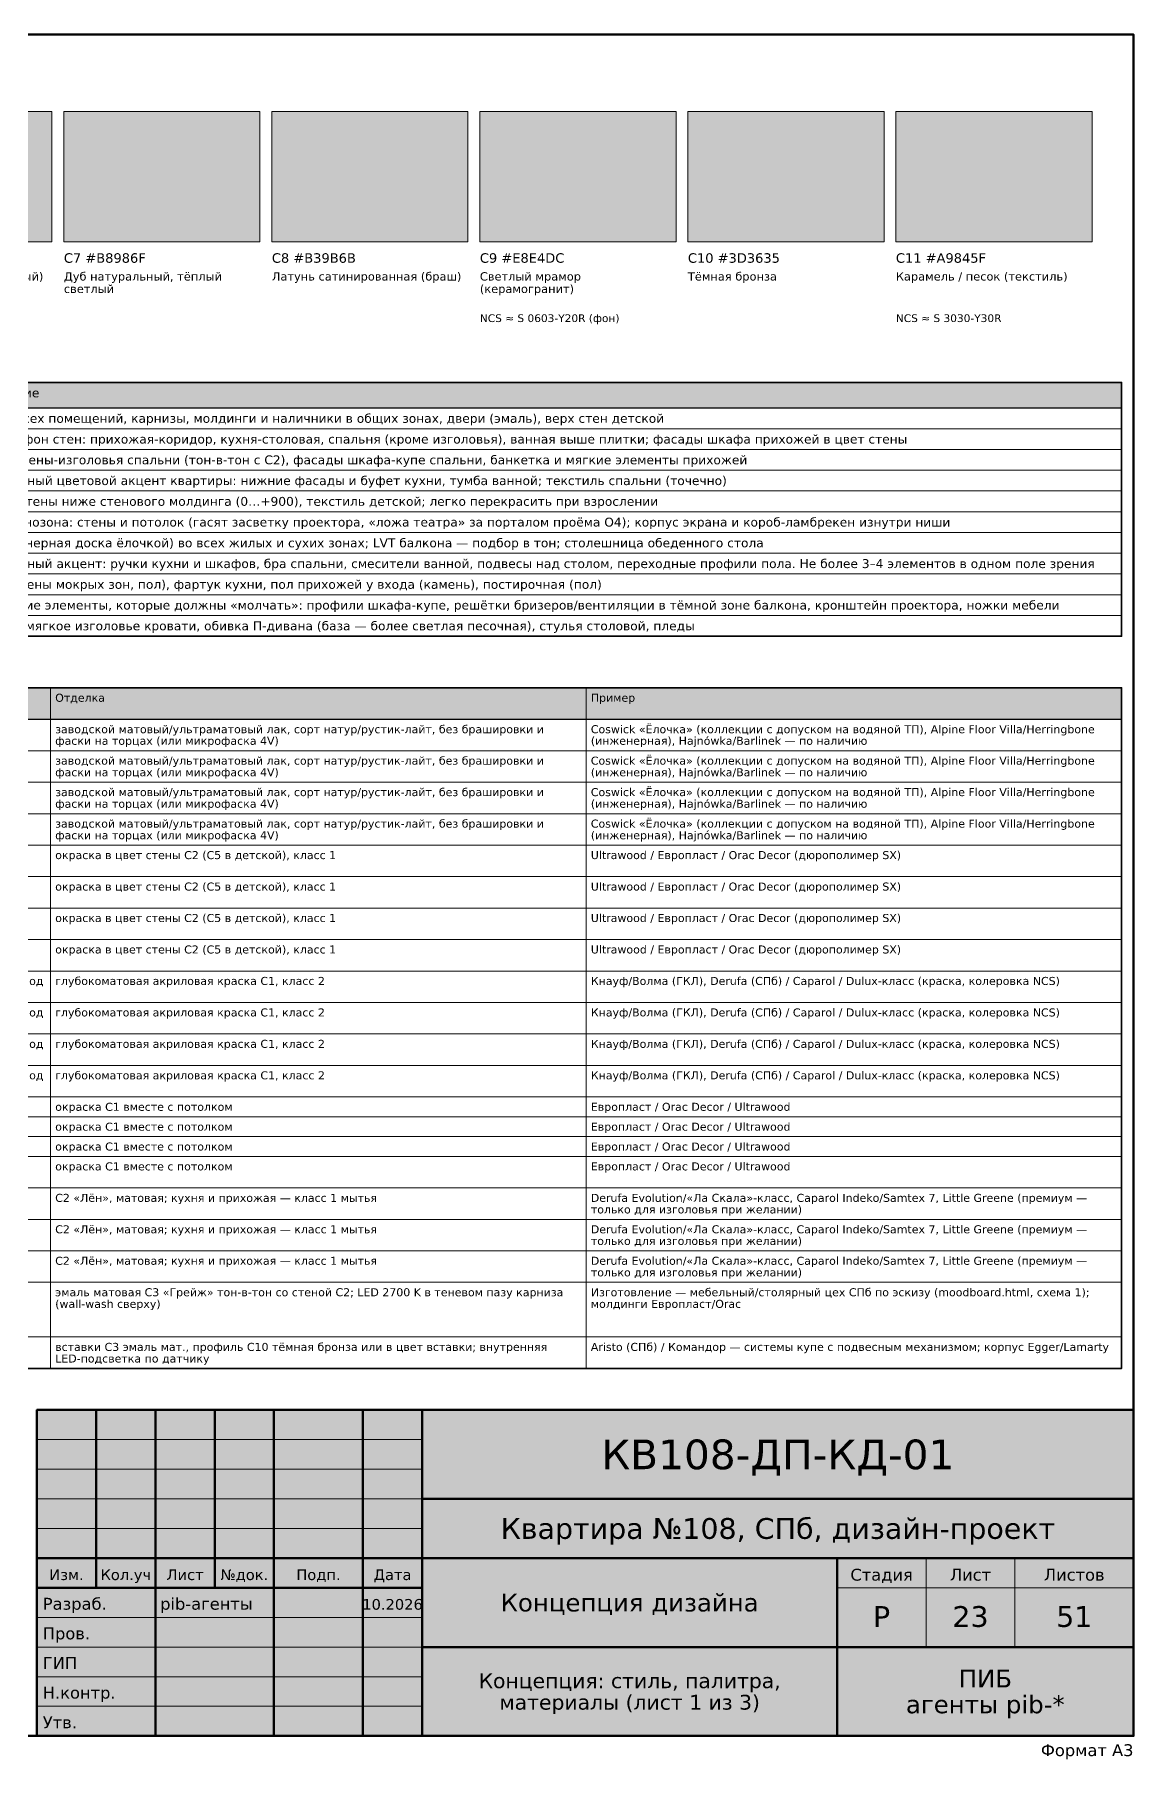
# Model space of a CAD drawing. Header units: millimetres. Extents: x 20 to 415, y 1 to 292.
# Drawn here: x 229.6 to 415, y 1 to 292 of the extents above; entities that cross this region are included whole.
import ezdxf
from ezdxf.enums import TextEntityAlignment as Align

# ---------------------------------------------------------------- set-up
doc = ezdxf.new("R2010")
doc.units = ezdxf.units.MM
doc.layers.add('FRAME', color=7, linetype='CONTINUOUS')
doc.layers.add('TEXT', color=7, linetype='CONTINUOUS')
doc.styles.add('GOST', font='DejaVuSans.ttf')

msp = doc.modelspace()

# ---------------------------------------------------------------- hatches: boundary and pattern name
at = {"layer": 'FRAME', "true_color": 0xffffff}
h = msp.add_hatch(color=7, dxfattribs=at)
h.dxf.hatch_style = 1
h.paths.add_polyline_path([(230, 5), (415, 5), (415, 60), (230, 60)])
at = {"layer": 'TEXT', "true_color": 0x4f4e46}
h = msp.add_hatch(color=7, dxfattribs=at)
h.dxf.hatch_style = 1
h.paths.add_polyline_path([(199.45, 257), (232.55, 257), (232.55, 279), (199.45, 279)])
at = {"layer": 'TEXT', "true_color": 0xb8986f}
h = msp.add_hatch(color=7, dxfattribs=at)
h.dxf.hatch_style = 1
h.paths.add_polyline_path([(234.55, 257), (267.64, 257), (267.64, 279), (234.55, 279)])
at = {"layer": 'TEXT', "true_color": 0xb39b6b}
h = msp.add_hatch(color=7, dxfattribs=at)
h.dxf.hatch_style = 1
h.paths.add_polyline_path([(269.64, 257), (302.73, 257), (302.73, 279), (269.64, 279)])
at = {"layer": 'TEXT', "true_color": 0xe8e4dc}
h = msp.add_hatch(color=7, dxfattribs=at)
h.dxf.hatch_style = 1
h.paths.add_polyline_path([(304.73, 257), (337.82, 257), (337.82, 279), (304.73, 279)])
at = {"layer": 'TEXT', "true_color": 0x3d3635}
h = msp.add_hatch(color=7, dxfattribs=at)
h.dxf.hatch_style = 1
h.paths.add_polyline_path([(339.82, 257), (372.91, 257), (372.91, 279), (339.82, 279)])
at = {"layer": 'TEXT', "true_color": 0xa9845f}
h = msp.add_hatch(color=7, dxfattribs=at)
h.dxf.hatch_style = 1
h.paths.add_polyline_path([(374.91, 257), (408, 257), (408, 279), (374.91, 279)])
at = {"layer": 'TEXT', "true_color": 0xe6e6e6}
h = msp.add_hatch(color=7, dxfattribs=at)
h.dxf.hatch_style = 1
h.paths.add_polyline_path([(22, 229), (413, 229), (413, 233.3), (22, 233.3)])
h = msp.add_hatch(color=7, dxfattribs=at)
h.dxf.hatch_style = 1
h.paths.add_polyline_path([(22, 176.49), (413, 176.49), (413, 181.8), (22, 181.8)])

# ---------------------------------------------------------------- linework, layer by layer
at = {"layer": 'FRAME', "color": 7, "lineweight": 50}
for points in [[(20, 5), (415, 5), (415, 292), (20, 292)], [(230, 5), (415, 5), (415, 60), (230, 60)]]:
    msp.add_lwpolyline(points, close=True, dxfattribs=at)
for points in [[(240, 30), (240, 60)], [(250, 5), (250, 60)], [(260, 30), (260, 60)], [(270, 5), (270, 60)], [(285, 5), (285, 60)], [(295, 5), (295, 60)], [(295, 45), (415, 45)], [(230, 35), (295, 35)], [(295, 35), (415, 35)], [(365, 5), (365, 35)], [(230, 30), (295, 30)], [(295, 20), (415, 20)]]:
    msp.add_lwpolyline(points, dxfattribs=at)
at = {"layer": 'FRAME', "color": 7, "lineweight": 20}
for points in [[(230, 55), (295, 55)], [(230, 50), (295, 50)], [(230, 45), (295, 45)], [(230, 40), (295, 40)], [(380, 20), (380, 35)], [(395, 20), (395, 35)], [(365, 30), (415, 30)], [(230, 25), (295, 25)], [(230, 20), (295, 20)], [(230, 15), (295, 15)], [(230, 10), (295, 10)]]:
    msp.add_lwpolyline(points, dxfattribs=at)
at = {"layer": 'TEXT', "color": 7, "lineweight": 20}
for points in [[(199.45, 257), (232.55, 257), (232.55, 279), (199.45, 279)], [(234.55, 257), (267.64, 257), (267.64, 279), (234.55, 279)], [(269.64, 257), (302.73, 257), (302.73, 279), (269.64, 279)], [(304.73, 257), (337.82, 257), (337.82, 279), (304.73, 279)], [(339.82, 257), (372.91, 257), (372.91, 279), (339.82, 279)], [(374.91, 257), (408, 257), (408, 279), (374.91, 279)]]:
    msp.add_lwpolyline(points, close=True, dxfattribs=at)
at = {"layer": 'TEXT', "color": 7, "lineweight": 25}
for points in [[(22, 229), (413, 229), (413, 233.3), (22, 233.3)], [(22, 176.49), (413, 176.49), (413, 181.8), (22, 181.8)]]:
    msp.add_lwpolyline(points, close=True, dxfattribs=at)
at = {"layer": 'TEXT', "color": 7, "lineweight": 35}
for points in [[(22, 190.5), (413, 190.5), (413, 233.3), (22, 233.3)], [(22, 66.99), (413, 66.99), (413, 181.8), (22, 181.8)]]:
    msp.add_lwpolyline(points, close=True, dxfattribs=at)
at = {"layer": 'TEXT', "color": 7, "lineweight": 15}
for points in [[(413, 233.3), (413, 229)], [(413, 229), (413, 225.5)], [(413, 225.5), (413, 222)], [(413, 222), (413, 218.5)], [(413, 218.5), (413, 215)], [(413, 215), (413, 211.5)], [(413, 211.5), (413, 208)], [(413, 208), (413, 204.5)], [(413, 204.5), (413, 201)], [(413, 201), (413, 197.5)], [(413, 197.5), (413, 194)], [(413, 194), (413, 190.5)], [(232.29, 181.8), (232.29, 176.49)], [(322.65, 181.8), (322.65, 176.49)], [(413, 181.8), (413, 176.49)], [(232.29, 176.49), (232.29, 171.19)], [(322.65, 176.49), (322.65, 171.19)], [(413, 176.49), (413, 171.19)], [(232.29, 171.19), (232.29, 165.88)], [(322.65, 171.19), (322.65, 165.88)], [(413, 171.19), (413, 165.88)], [(232.29, 165.88), (232.29, 160.57)], [(322.65, 165.88), (322.65, 160.57)], [(413, 165.88), (413, 160.57)], [(232.29, 160.57), (232.29, 155.26)], [(322.65, 160.57), (322.65, 155.26)], [(413, 160.57), (413, 155.26)], [(232.29, 155.26), (232.29, 149.95)], [(322.65, 155.26), (322.65, 149.95)], [(413, 155.26), (413, 149.95)], [(232.29, 149.95), (232.29, 144.65)], [(322.65, 149.95), (322.65, 144.65)], [(413, 149.95), (413, 144.65)], [(232.29, 144.65), (232.29, 139.34)], [(322.65, 144.65), (322.65, 139.34)], [(413, 144.65), (413, 139.34)], [(232.29, 139.34), (232.29, 134.03)], [(322.65, 139.34), (322.65, 134.03)], [(413, 139.34), (413, 134.03)], [(232.29, 134.03), (232.29, 128.72)], [(322.65, 134.03), (322.65, 128.72)], [(413, 134.03), (413, 128.72)], [(232.29, 128.72), (232.29, 123.42)], [(322.65, 128.72), (322.65, 123.42)], [(413, 128.72), (413, 123.42)], [(232.29, 123.42), (232.29, 118.11)], [(322.65, 123.42), (322.65, 118.11)], [(413, 123.42), (413, 118.11)], [(232.29, 118.11), (232.29, 112.8)], [(322.65, 118.11), (322.65, 112.8)], [(413, 118.11), (413, 112.8)], [(232.29, 112.8), (232.29, 109.45)], [(322.65, 112.8), (322.65, 109.45)], [(413, 112.8), (413, 109.45)], [(232.29, 109.45), (232.29, 106.1)], [(322.65, 109.45), (322.65, 106.1)], [(413, 109.45), (413, 106.1)], [(232.29, 106.1), (232.29, 102.75)], [(322.65, 106.1), (322.65, 102.75)], [(413, 106.1), (413, 102.75)], [(232.29, 102.75), (232.29, 97.44)], [(322.65, 102.75), (322.65, 97.44)], [(413, 102.75), (413, 97.44)], [(232.29, 97.44), (232.29, 92.14)], [(322.65, 97.44), (322.65, 92.14)], [(413, 97.44), (413, 92.14)], [(232.29, 92.14), (232.29, 86.83)], [(322.65, 92.14), (322.65, 86.83)], [(413, 92.14), (413, 86.83)], [(232.29, 86.83), (232.29, 81.52)], [(322.65, 86.83), (322.65, 81.52)], [(413, 86.83), (413, 81.52)], [(232.29, 81.52), (232.29, 72.3)], [(322.65, 81.52), (322.65, 72.3)], [(413, 81.52), (413, 72.3)], [(232.29, 72.3), (232.29, 66.99)], [(322.65, 72.3), (322.65, 66.99)], [(413, 72.3), (413, 66.99)]]:
    msp.add_lwpolyline(points, dxfattribs=at)
for points in [[(22, 225.5), (413, 225.5), (413, 229), (22, 229)], [(22, 222), (413, 222), (413, 225.5), (22, 225.5)], [(22, 218.5), (413, 218.5), (413, 222), (22, 222)], [(22, 215), (413, 215), (413, 218.5), (22, 218.5)], [(22, 211.5), (413, 211.5), (413, 215), (22, 215)], [(22, 208), (413, 208), (413, 211.5), (22, 211.5)], [(22, 204.5), (413, 204.5), (413, 208), (22, 208)], [(22, 201), (413, 201), (413, 204.5), (22, 204.5)], [(22, 197.5), (413, 197.5), (413, 201), (22, 201)], [(22, 194), (413, 194), (413, 197.5), (22, 197.5)], [(22, 190.5), (413, 190.5), (413, 194), (22, 194)], [(22, 171.19), (413, 171.19), (413, 176.49), (22, 176.49)], [(22, 165.88), (413, 165.88), (413, 171.19), (22, 171.19)], [(22, 160.57), (413, 160.57), (413, 165.88), (22, 165.88)], [(22, 155.26), (413, 155.26), (413, 160.57), (22, 160.57)], [(22, 149.95), (413, 149.95), (413, 155.26), (22, 155.26)], [(22, 144.65), (413, 144.65), (413, 149.95), (22, 149.95)], [(22, 139.34), (413, 139.34), (413, 144.65), (22, 144.65)], [(22, 134.03), (413, 134.03), (413, 139.34), (22, 139.34)], [(22, 128.72), (413, 128.72), (413, 134.03), (22, 134.03)], [(22, 123.42), (413, 123.42), (413, 128.72), (22, 128.72)], [(22, 118.11), (413, 118.11), (413, 123.42), (22, 123.42)], [(22, 112.8), (413, 112.8), (413, 118.11), (22, 118.11)], [(22, 109.45), (413, 109.45), (413, 112.8), (22, 112.8)], [(22, 106.1), (413, 106.1), (413, 109.45), (22, 109.45)], [(22, 102.75), (413, 102.75), (413, 106.1), (22, 106.1)], [(22, 97.44), (413, 97.44), (413, 102.75), (22, 102.75)], [(22, 92.14), (413, 92.14), (413, 97.44), (22, 97.44)], [(22, 86.83), (413, 86.83), (413, 92.14), (22, 92.14)], [(22, 81.52), (413, 81.52), (413, 86.83), (22, 86.83)], [(22, 72.3), (413, 72.3), (413, 81.52), (22, 81.52)], [(22, 66.99), (413, 66.99), (413, 72.3), (22, 72.3)]]:
    msp.add_lwpolyline(points, close=True, dxfattribs=at)

# ---------------------------------------------------------------- texts
at = {"layer": 'FRAME', "color": 7, "style": 'GOST'}
for s, height, p in [('КВ108-ДП-КД-01', 5, (355, 50)), ('Квартира №108, СПб, дизайн-проект', 3.5, (355, 38.25)), ('Изм.', 1.8, (235, 31.3)), ('Кол.уч', 1.8, (245, 31.3)), ('Лист', 1.8, (255, 31.3)), ('№док.', 1.8, (265, 31.3)), ('Подп.', 1.8, (277.5, 31.3)), ('Дата', 1.8, (290, 31.3)), ('Стадия', 2, (372.5, 31.2)), ('Лист', 2, (387.5, 31.2)), ('Листов', 2, (405, 31.2)), ('Концепция дизайна', 3, (330, 26)), ('10.2026', 1.8, (290, 26.3)), ('Р', 3.5, (372.5, 23.4)), ('23', 3.5, (387.5, 23.4)), ('51', 3.5, (405, 23.4)), ('Концепция: стиль, палитра,', 2.5, (330, 13.06)), ('ПИБ', 3, (390, 13.18)), ('материалы (лист 1 из 3)', 2.5, (330, 9.44)), ('агенты pib-*', 3, (390, 8.83))]:
    msp.add_text(s, height=height, dxfattribs=at).set_placement(p, align=Align.CENTER)
for s, p in [('Разраб.', (231, 26.3)), ('pib-агенты', (250.8, 26.3)), ('Пров.', (231, 21.3)), ('ГИП', (231, 16.3)), ('Н.контр.', (231, 11.3)), ('Утв.', (231, 6.3))]:
    msp.add_text(s, height=2, dxfattribs=at).set_placement(p)
msp.add_text('Формат A3', height=2, dxfattribs=at).set_placement((415, 1.6), align=Align.RIGHT)
at = {"layer": 'TEXT', "color": 7, "style": 'GOST'}
for s, height, p in [('C7 #B8986F', 1.6, (234.55, 253.5)), ('C8 #B39B6B', 1.6, (269.64, 253.5)), ('C9 #E8E4DC', 1.6, (304.73, 253.5)), ('C10 #3D3635', 1.6, (339.82, 253.5)), ('C11 #A9845F', 1.6, (374.91, 253.5)), ('Тёмная олива (графит тёплый)', 1.4, (199.45, 250.5)), ('Дуб натуральный, тёплый', 1.4, (234.55, 250.5)), ('Латунь сатинированная (браш)', 1.4, (269.64, 250.5)), ('Светлый мрамор', 1.4, (304.73, 250.5)), ('Тёмная бронза', 1.4, (339.82, 250.5)), ('Карамель / песок (текстиль)', 1.4, (374.91, 250.5)), ('светлый', 1.4, (234.55, 248.4)), ('(керамогранит)', 1.4, (304.73, 248.4)), ('NCS ≈ S 0603-Y20R (фон)', 1.3, (304.73, 243.5)), ('NCS ≈ S 3030-Y30R', 1.3, (374.91, 243.5)), ('Применение', 1.5, (216.85, 230.8)), ('потолки всех помещений, карнизы, молдинги и наличники в общих зонах, двери (эмаль), верх стен детской', 1.5, (216.85, 226.5)), ('основной фон стен: прихожая-коридор, кухня-столовая, спальня (кроме изголовья), ванная выше плитки; фасады шкафа прихожей в цвет стены', 1.5, (216.85, 223)), ('буазери стены-изголовья спальни (тон-в-тон с C2), фасады шкафа-купе спальни, банкетка и мягкие элементы прихожей', 1.5, (216.85, 219.5)), ('единственный цветовой акцент квартиры: нижние фасады и буфет кухни, тумба ванной; текстиль спальни (точечно)', 1.5, (216.85, 216)), ('детская: стены ниже стенового молдинга (0…+900), текстиль детской; легко перекрасить при взрослении', 1.5, (216.85, 212.5)), ('балкон-кинозона: стены и потолок (гасят засветку проектора, «ложа театра» за порталом проёма O4); корпус экрана и короб-ламбрекен изнутри ниши', 1.5, (216.85, 209)), ('пол (инженерная доска ёлочкой) во всех жилых и сухих зонах; LVT балкона — подбор в тон; столешница обеденного стола', 1.5, (216.85, 205.5)), ('дозированный акцент: ручки кухни и шкафов, бра спальни, смесители ванной, подвесы над столом, переходные профили пола. Не более 3–4 элементов в одном поле зрения', 1.5, (216.85, 202)), ('ванная (стены мокрых зон, пол), фартук кухни, пол прихожей у входа (камень), постирочная (пол)', 1.5, (216.85, 198.5)), ('технические элементы, которые должны «молчать»: профили шкафа-купе, решётки бризеров/вентиляции в тёмной зоне балкона, кронштейн проектора, ножки мебели', 1.5, (216.85, 195)), ('текстиль: мягкое изголовье кровати, обивка П-дивана (база — более светлая песочная), стулья столовой, пледы', 1.5, (216.85, 191.5)), ('Отделка', 1.35, (233.09, 179.45)), ('Пример', 1.35, (323.45, 179.45)), ('заводской матовый/ультраматовый лак, сорт натур/рустик-лайт, без брашировки и', 1.35, (233.09, 174.14)), ('Coswick «Ёлочка» (коллекции с допуском на водяной ТП), Alpine Floor Villa/Herringbone', 1.35, (323.45, 174.14)), ('фаски на торцах (или микрофаска 4V)', 1.35, (233.09, 172.19)), ('(инженерная), Hajnówka/Barlinek — по наличию', 1.35, (323.45, 172.19)), ('заводской матовый/ультраматовый лак, сорт натур/рустик-лайт, без брашировки и', 1.35, (233.09, 168.84)), ('Coswick «Ёлочка» (коллекции с допуском на водяной ТП), Alpine Floor Villa/Herringbone', 1.35, (323.45, 168.84)), ('фаски на торцах (или микрофаска 4V)', 1.35, (233.09, 166.88)), ('(инженерная), Hajnówka/Barlinek — по наличию', 1.35, (323.45, 166.88)), ('фаски на торцах (или микрофаска 4V)', 1.35, (233.09, 161.57)), ('заводской матовый/ультраматовый лак, сорт натур/рустик-лайт, без брашировки и', 1.35, (233.09, 163.53)), ('Coswick «Ёлочка» (коллекции с допуском на водяной ТП), Alpine Floor Villa/Herringbone', 1.35, (323.45, 163.53)), ('(инженерная), Hajnówka/Barlinek — по наличию', 1.35, (323.45, 161.57)), ('фаски на торцах (или микрофаска 4V)', 1.35, (233.09, 156.26)), ('заводской матовый/ультраматовый лак, сорт натур/рустик-лайт, без брашировки и', 1.35, (233.09, 158.22)), ('Coswick «Ёлочка» (коллекции с допуском на водяной ТП), Alpine Floor Villa/Herringbone', 1.35, (323.45, 158.22)), ('(инженерная), Hajnówka/Barlinek — по наличию', 1.35, (323.45, 156.26)), ('окраска в цвет стены C2 (C5 в детской), класс 1', 1.35, (233.09, 152.91)), ('Ultrawood / Европласт / Orac Decor (дюрополимер SX)', 1.35, (323.45, 152.91)), ('окраска в цвет стены C2 (C5 в детской), класс 1', 1.35, (233.09, 147.6)), ('Ultrawood / Европласт / Orac Decor (дюрополимер SX)', 1.35, (323.45, 147.6)), ('окраска в цвет стены C2 (C5 в детской), класс 1', 1.35, (233.09, 142.3)), ('Ultrawood / Европласт / Orac Decor (дюрополимер SX)', 1.35, (323.45, 142.3)), ('окраска в цвет стены C2 (C5 в детской), класс 1', 1.35, (233.09, 136.99)), ('Ultrawood / Европласт / Orac Decor (дюрополимер SX)', 1.35, (323.45, 136.99)), ('ГКЛ (ГСП-А) 12,5 по металлокаркасу / по плите со шпаклёвкой Q3–Q4; скрытые ниши под', 1.35, (142.74, 131.68)), ('глубокоматовая акриловая краска C1, класс 2', 1.35, (233.09, 131.68)), ('Кнауф/Волма (ГКЛ), Derufa (СПб) / Caparol / Dulux-класс (краска, колеровка NCS)', 1.35, (323.45, 131.68)), ('ГКЛ (ГСП-А) 12,5 по металлокаркасу / по плите со шпаклёвкой Q3–Q4; скрытые ниши под', 1.35, (142.74, 126.37)), ('глубокоматовая акриловая краска C1, класс 2', 1.35, (233.09, 126.37)), ('Кнауф/Волма (ГКЛ), Derufa (СПб) / Caparol / Dulux-класс (краска, колеровка NCS)', 1.35, (323.45, 126.37)), ('ГКЛ (ГСП-А) 12,5 по металлокаркасу / по плите со шпаклёвкой Q3–Q4; скрытые ниши под', 1.35, (142.74, 121.07)), ('глубокоматовая акриловая краска C1, класс 2', 1.35, (233.09, 121.07)), ('Кнауф/Волма (ГКЛ), Derufa (СПб) / Caparol / Dulux-класс (краска, колеровка NCS)', 1.35, (323.45, 121.07)), ('ГКЛ (ГСП-А) 12,5 по металлокаркасу / по плите со шпаклёвкой Q3–Q4; скрытые ниши под', 1.35, (142.74, 115.76)), ('глубокоматовая акриловая краска C1, класс 2', 1.35, (233.09, 115.76)), ('Кнауф/Волма (ГКЛ), Derufa (СПб) / Caparol / Dulux-класс (краска, колеровка NCS)', 1.35, (323.45, 115.76)), ('окраска C1 вместе с потолком', 1.35, (233.09, 110.45)), ('Европласт / Orac Decor / Ultrawood', 1.35, (323.45, 110.45)), ('окраска C1 вместе с потолком', 1.35, (233.09, 107.1)), ('Европласт / Orac Decor / Ultrawood', 1.35, (323.45, 107.1)), ('окраска C1 вместе с потолком', 1.35, (233.09, 103.75)), ('Европласт / Orac Decor / Ultrawood', 1.35, (323.45, 103.75)), ('окраска C1 вместе с потолком', 1.35, (233.09, 100.4)), ('Европласт / Orac Decor / Ultrawood', 1.35, (323.45, 100.4)), ('C2 «Лён», матовая; кухня и прихожая — класс 1 мытья', 1.35, (233.09, 95.09)), ('Derufa Evolution/«Ла Скала»-класс, Caparol Indeko/Samtex 7, Little Greene (премиум —', 1.35, (323.45, 95.09)), ('только для изголовья при желании)', 1.35, (323.45, 93.14)), ('C2 «Лён», матовая; кухня и прихожая — класс 1 мытья', 1.35, (233.09, 89.79)), ('Derufa Evolution/«Ла Скала»-класс, Caparol Indeko/Samtex 7, Little Greene (премиум —', 1.35, (323.45, 89.79)), ('только для изголовья при желании)', 1.35, (323.45, 87.83)), ('C2 «Лён», матовая; кухня и прихожая — класс 1 мытья', 1.35, (233.09, 84.48)), ('Derufa Evolution/«Ла Скала»-класс, Caparol Indeko/Samtex 7, Little Greene (премиум —', 1.35, (323.45, 84.48)), ('только для изголовья при желании)', 1.35, (323.45, 82.52)), ('эмаль матовая C3 «Грейж» тон-в-тон со стеной C2; LED 2700 K в теневом пазу карниза', 1.35, (233.09, 79.17)), ('(wall-wash сверху)', 1.35, (233.09, 77.21)), ('молдинги Европласт/Orac', 1.35, (323.45, 77.21)), ('Изготовление — мебельный/столярный цех СПб по эскизу (moodboard.html, схема 1);', 1.35, (323.45, 79.17)), ('вставки C3 эмаль мат., профиль C10 тёмная бронза или в цвет вставки; внутренняя', 1.35, (233.09, 69.95)), ('Aristo (СПб) / Командор — системы купе с подвесным механизмом; корпус Egger/Lamarty', 1.35, (323.45, 69.95)), ('LED-подсветка по датчику', 1.35, (233.09, 67.99))]:
    msp.add_text(s, height=height, dxfattribs=at).set_placement(p)

doc.saveas('drawing.dxf')
